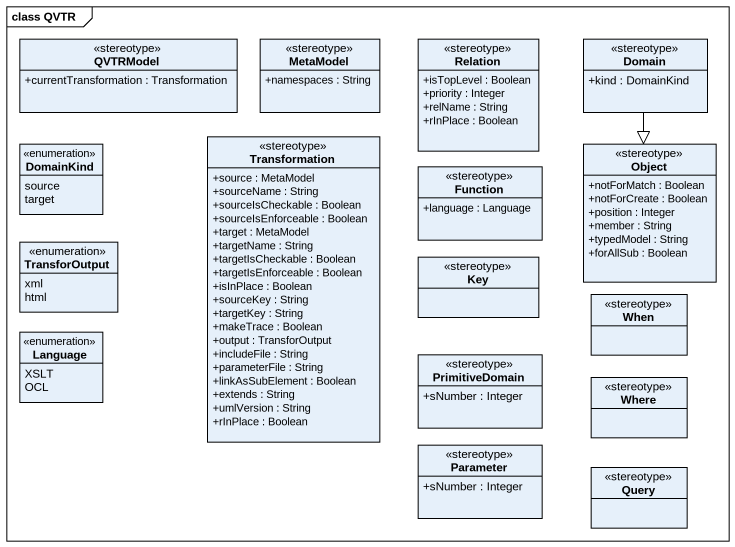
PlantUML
@startuml
mainframe class QVTR
hide circle
hide empty members
skinparam classAttributeIconSize 0
class QVTRModel <<stereotype>> {
  +currentTransformation : Transformation
}
class MetaModel <<stereotype>> {
  +namespaces : String
}
class Relation <<stereotype>> {
  +isTopLevel : Boolean
  +priority : Integer
  +relName : String
  +rInPlace : Boolean
}
class Domain <<stereotype>> {
  +kind : DomainKind
}
class Transformation <<stereotype>> {
  +source : MetaModel
  +sourceName : String
  +sourceIsCheckable : Boolean
  +sourceIsEnforceable : Boolean
  +target : MetaModel
  +targetName : String
  +targetIsCheckable : Boolean
  +targetIsEnforceable : Boolean
  +isInPlace : Boolean
  +sourceKey : String
  +targetKey : String
  +makeTrace : Boolean
  +output : TransforOutput
  +includeFile : String
  +parameterFile : String
  +linkAsSubElement : Boolean
  +extends : String
  +umlVersion : String
  +rInPlace : Boolean
}
enum DomainKind {
  source
  target
}
class Function <<stereotype>> {
  +language : Language
}
class "Object" as Object_ <<stereotype>> {
  +notForMatch : Boolean
  +notForCreate : Boolean
  +position : Integer
  +member : String
  +typedModel : String
  +forAllSub : Boolean
}
enum TransforOutput {
  xml
  html
}
class Key <<stereotype>>
class When <<stereotype>>
enum Language {
  XSLT
  OCL
}
class PrimitiveDomain <<stereotype>> {
  +sNumber : Integer
}
class Where <<stereotype>>
class Parameter <<stereotype>> {
  +sNumber : Integer
}
class Query <<stereotype>>
Domain --|> Object_
@enduml
